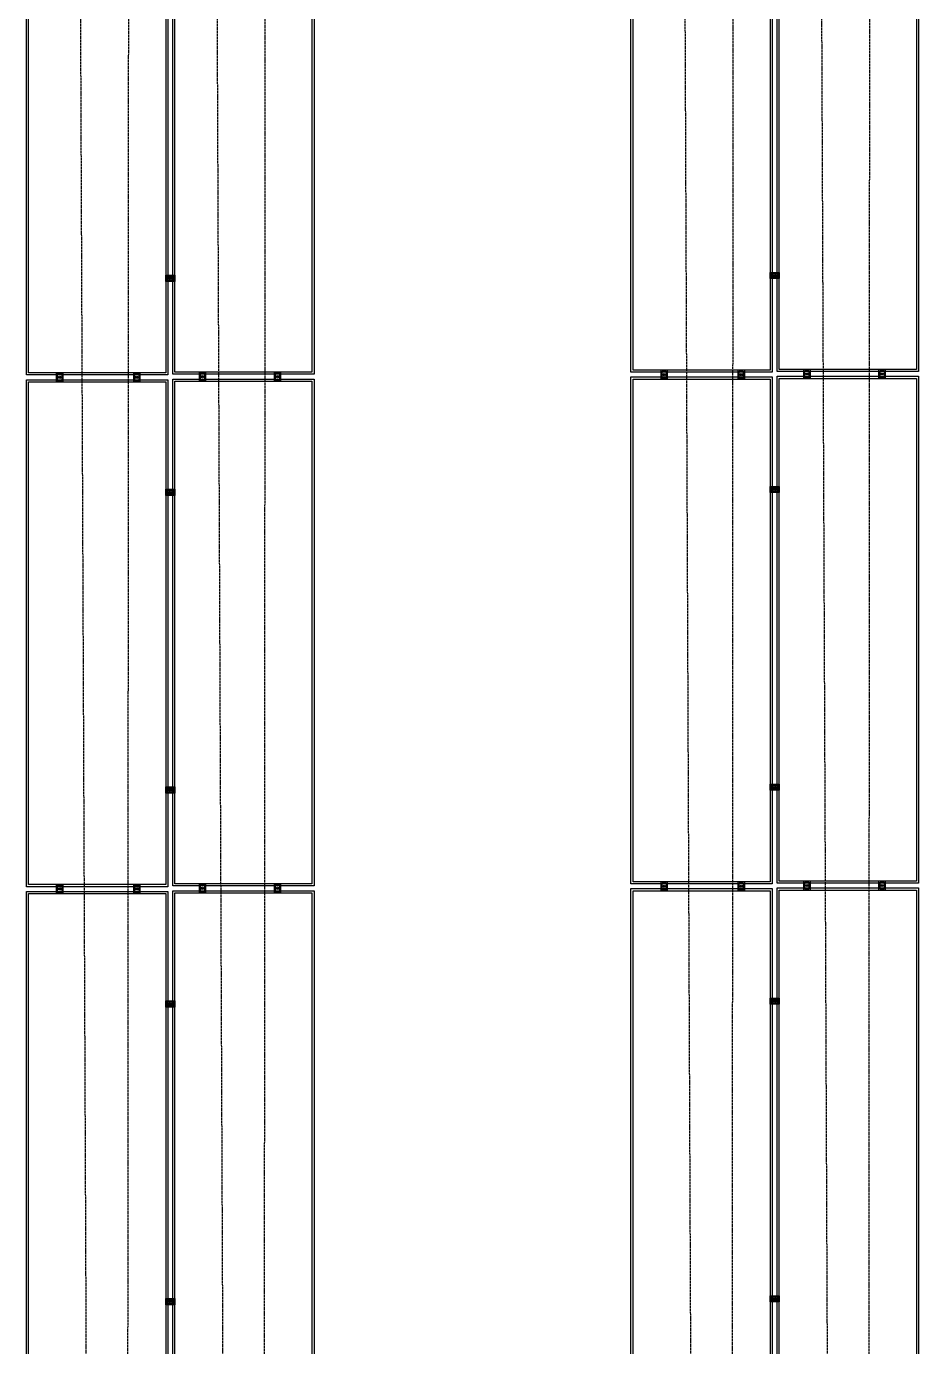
# Model space of a CAD drawing. Header units: millimetres. Extents: x 185509 to 291328, y 95263 to 331092.
# Drawn here: x 252841 to 257037, y 161810 to 168019 of the extents above; entities that cross this region are included whole.
import ezdxf

# ---------------------------------------------------------------- set-up
doc = ezdxf.new("R2010")
doc.units = ezdxf.units.MM
doc.linetypes.add('ACAD_ISO02W100', pattern=[15, 12, -3])
doc.layers.add('Cables string 1', color=20, linetype='ACAD_ISO02W100')
doc.layers.add('Cqbles string 2', color=72, linetype='ACAD_ISO02W100')

msp = doc.modelspace()

# ---------------------------------------------------------------- linework, layer by layer
for p, q in [((256357.317, 166847.385), (256364.107, 166847.385)), ((256360.712, 166843.99), (256360.712, 166850.78)), ((253514.242, 166834.106), (253521.032, 166834.106)), ((253517.637, 166830.712), (253517.637, 166837.501)), ((253000.951, 166368.408), (252994.161, 166368.408)), ((252997.556, 166365.013), (252997.556, 166371.803)), ((253363.645, 166368.408), (253356.855, 166368.408)), ((253360.25, 166365.013), (253360.25, 166371.803)), ((253672.388, 166371.687), (253665.599, 166371.687)), ((253668.994, 166368.292), (253668.994, 166375.082)), ((254025.602, 166371.687), (254018.812, 166371.687)), ((254022.207, 166368.292), (254022.207, 166375.082)), ((255844.026, 166381.687), (255837.236, 166381.687)), ((255840.631, 166378.292), (255840.631, 166385.082)), ((256206.72, 166381.687), (256199.93, 166381.687)), ((256203.325, 166378.292), (256203.325, 166385.082)), ((256515.463, 166384.965), (256508.673, 166384.965)), ((256512.068, 166381.57), (256512.068, 166388.36)), ((256868.677, 166384.965), (256861.887, 166384.965)), ((256865.282, 166381.57), (256865.282, 166388.36)), ((253514.242, 165827.861), (253521.032, 165827.861)), ((253517.637, 165824.466), (253517.637, 165831.256)), ((256357.317, 165841.139), (256364.107, 165841.139)), ((256360.712, 165837.744), (256360.712, 165844.534)), ((253514.242, 164427.496), (253521.032, 164427.496)), ((253517.637, 164424.102), (253517.637, 164430.891)), ((256357.317, 164440.775), (256364.107, 164440.775)), ((256360.712, 164437.38), (256360.712, 164444.17)), ((253000.951, 163961.846), (252994.161, 163961.846)), ((252997.556, 163958.451), (252997.556, 163965.241)), ((253363.645, 163961.846), (253356.855, 163961.846)), ((253360.25, 163958.451), (253360.25, 163965.241)), ((253672.388, 163965.125), (253665.599, 163965.125)), ((253668.994, 163961.73), (253668.994, 163968.52)), ((254025.602, 163965.125), (254018.812, 163965.125)), ((254022.207, 163961.73), (254022.207, 163968.52)), ((255844.026, 163975.125), (255837.236, 163975.125)), ((255840.631, 163971.73), (255840.631, 163978.52)), ((256206.72, 163975.125), (256199.93, 163975.125)), ((256203.325, 163971.73), (256203.325, 163978.52)), ((256515.463, 163978.403), (256508.673, 163978.403)), ((256512.068, 163975.008), (256512.068, 163981.798)), ((256868.677, 163978.403), (256861.887, 163978.403)), ((256865.282, 163975.008), (256865.282, 163981.798)), ((256357.317, 163434.577), (256364.107, 163434.577)), ((256360.712, 163431.182), (256360.712, 163437.972)), ((253514.242, 163421.299), (253521.032, 163421.299)), ((253517.637, 163417.904), (253517.637, 163424.694)), ((253514.242, 162020.934), (253521.032, 162020.934)), ((253517.637, 162017.54), (253517.637, 162024.329)), ((256357.317, 162034.213), (256364.107, 162034.213)), ((256360.712, 162030.818), (256360.712, 162037.608))]:
    msp.add_line(p, q)
for points in [[(255684.174, 166392.83), (255684.174, 168776.83), (256349.245, 168776.83), (256349.245, 166392.83)], [(256372.179, 166396.109), (256372.179, 168780.109), (257037.249, 168780.109), (257037.249, 166396.109)], [(252841.1, 166379.551), (252841.1, 168763.551), (253506.17, 168763.551), (253506.17, 166379.551)], [(252851.1, 166389.551), (252851.1, 168753.551), (253496.17, 168753.551), (253496.17, 166389.551)], [(253529.104, 166382.83), (253529.104, 168766.83), (254194.174, 168766.83), (254194.174, 166382.83)], [(253539.104, 166392.83), (253539.104, 168756.83), (254184.174, 168756.83), (254184.174, 166392.83)], [(255694.174, 166402.83), (255694.174, 168766.83), (256339.245, 168766.83), (256339.245, 166402.83)], [(256382.179, 166406.109), (256382.179, 168770.109), (257027.249, 168770.109), (257027.249, 166406.109)], [(253496.17, 166819.588), (253496.17, 166848.625), (253539.104, 166848.625), (253539.104, 166819.588)], [(256339.245, 166832.866), (256339.245, 166861.904), (256382.179, 166861.904), (256382.179, 166832.866)], [(256344.312, 166837.933), (256344.312, 166856.837), (256377.111, 166856.837), (256377.111, 166837.933)], [(253501.238, 166824.655), (253501.238, 166843.558), (253534.037, 166843.558), (253534.037, 166824.655)], [(252841.1, 163972.941), (252841.1, 166356.941), (253506.17, 166356.941), (253506.17, 163972.941)], [(253012.075, 166346.941), (252983.037, 166346.941), (252983.037, 166389.875), (253012.075, 166389.875)], [(253007.008, 166352.009), (252988.104, 166352.009), (252988.104, 166384.808), (253007.008, 166384.808)], [(253374.769, 166346.941), (253345.731, 166346.941), (253345.731, 166389.875), (253374.769, 166389.875)], [(253369.702, 166352.009), (253350.798, 166352.009), (253350.798, 166384.808), (253369.702, 166384.808)], [(253529.104, 163976.22), (253529.104, 166360.22), (254194.174, 166360.22), (254194.174, 163976.22)], [(253539.104, 163986.22), (253539.104, 166350.22), (254184.174, 166350.22), (254184.174, 163986.22)], [(253683.512, 166350.22), (253654.475, 166350.22), (253654.475, 166393.153), (253683.512, 166393.153)], [(253678.445, 166355.287), (253659.542, 166355.287), (253659.542, 166388.086), (253678.445, 166388.086)], [(254036.726, 166350.22), (254007.688, 166350.22), (254007.688, 166393.153), (254036.726, 166393.153)], [(254031.659, 166355.287), (254012.755, 166355.287), (254012.755, 166388.086), (254031.659, 166388.086)], [(255684.174, 163986.22), (255684.174, 166370.22), (256349.245, 166370.22), (256349.245, 163986.22)], [(255694.174, 163996.22), (255694.174, 166360.22), (256339.245, 166360.22), (256339.245, 163996.22)], [(255855.15, 166360.22), (255826.112, 166360.22), (255826.112, 166403.153), (255855.15, 166403.153)], [(255850.082, 166365.287), (255831.179, 166365.287), (255831.179, 166398.086), (255850.082, 166398.086)], [(256217.844, 166360.22), (256188.806, 166360.22), (256188.806, 166403.153), (256217.844, 166403.153)], [(256212.776, 166365.287), (256193.873, 166365.287), (256193.873, 166398.086), (256212.776, 166398.086)], [(256372.179, 163989.499), (256372.179, 166373.499), (257037.249, 166373.499), (257037.249, 163989.499)], [(256382.179, 163999.499), (256382.179, 166363.499), (257027.249, 166363.499), (257027.249, 163999.499)], [(256526.587, 166363.499), (256497.549, 166363.499), (256497.549, 166406.432), (256526.587, 166406.432)], [(256521.52, 166368.566), (256502.617, 166368.566), (256502.617, 166401.365), (256521.52, 166401.365)], [(256879.801, 166363.499), (256850.763, 166363.499), (256850.763, 166406.432), (256879.801, 166406.432)], [(256874.733, 166368.566), (256855.83, 166368.566), (256855.83, 166401.365), (256874.733, 166401.365)], [(252851.1, 163982.941), (252851.1, 166346.941), (253496.17, 166346.941), (253496.17, 163982.941)], [(256339.245, 165826.62), (256339.245, 165855.658), (256382.179, 165855.658), (256382.179, 165826.62)], [(253496.17, 165813.342), (253496.17, 165842.38), (253539.104, 165842.38), (253539.104, 165813.342)], [(253501.238, 165818.409), (253501.238, 165837.312), (253534.037, 165837.312), (253534.037, 165818.409)], [(256344.312, 165831.688), (256344.312, 165850.591), (256377.111, 165850.591), (256377.111, 165831.688)], [(253496.17, 164412.978), (253496.17, 164442.015), (253539.104, 164442.015), (253539.104, 164412.978)], [(253501.238, 164418.045), (253501.238, 164436.948), (253534.037, 164436.948), (253534.037, 164418.045)], [(256339.245, 164426.256), (256339.245, 164455.294), (256382.179, 164455.294), (256382.179, 164426.256)], [(256344.312, 164431.323), (256344.312, 164450.227), (256377.111, 164450.227), (256377.111, 164431.323)], [(255855.15, 163953.658), (255826.112, 163953.658), (255826.112, 163996.591), (255855.15, 163996.591)], [(255850.082, 163958.725), (255831.179, 163958.725), (255831.179, 163991.524), (255850.082, 163991.524)], [(256217.844, 163953.658), (256188.806, 163953.658), (256188.806, 163996.591), (256217.844, 163996.591)], [(256212.776, 163958.725), (256193.873, 163958.725), (256193.873, 163991.524), (256212.776, 163991.524)], [(256526.587, 163956.937), (256497.549, 163956.937), (256497.549, 163999.87), (256526.587, 163999.87)], [(256521.52, 163962.004), (256502.617, 163962.004), (256502.617, 163994.803), (256521.52, 163994.803)], [(256879.801, 163956.937), (256850.763, 163956.937), (256850.763, 163999.87), (256879.801, 163999.87)], [(256874.733, 163962.004), (256855.83, 163962.004), (256855.83, 163994.803), (256874.733, 163994.803)], [(252841.1, 161566.379), (252841.1, 163950.379), (253506.17, 163950.379), (253506.17, 161566.379)], [(252851.1, 161576.379), (252851.1, 163940.379), (253496.17, 163940.379), (253496.17, 161576.379)], [(253012.075, 163940.379), (252983.037, 163940.379), (252983.037, 163983.313), (253012.075, 163983.313)], [(253007.008, 163945.447), (252988.104, 163945.447), (252988.104, 163978.246), (253007.008, 163978.246)], [(253374.769, 163940.379), (253345.731, 163940.379), (253345.731, 163983.313), (253374.769, 163983.313)], [(253369.702, 163945.447), (253350.798, 163945.447), (253350.798, 163978.246), (253369.702, 163978.246)], [(253529.104, 161569.658), (253529.104, 163953.658), (254194.174, 163953.658), (254194.174, 161569.658)], [(253539.104, 161579.658), (253539.104, 163943.658), (254184.174, 163943.658), (254184.174, 161579.658)], [(253683.512, 163943.658), (253654.475, 163943.658), (253654.475, 163986.591), (253683.512, 163986.591)], [(253678.445, 163948.725), (253659.542, 163948.725), (253659.542, 163981.524), (253678.445, 163981.524)], [(254036.726, 163943.658), (254007.688, 163943.658), (254007.688, 163986.591), (254036.726, 163986.591)], [(254031.659, 163948.725), (254012.755, 163948.725), (254012.755, 163981.524), (254031.659, 163981.524)], [(255684.174, 161579.658), (255684.174, 163963.658), (256349.245, 163963.658), (256349.245, 161579.658)], [(255694.174, 161589.658), (255694.174, 163953.658), (256339.245, 163953.658), (256339.245, 161589.658)], [(256372.179, 161582.937), (256372.179, 163966.937), (257037.249, 163966.937), (257037.249, 161582.937)], [(256382.179, 161592.937), (256382.179, 163956.937), (257027.249, 163956.937), (257027.249, 161592.937)], [(253496.17, 163406.78), (253496.17, 163435.818), (253539.104, 163435.818), (253539.104, 163406.78)], [(256339.245, 163420.058), (256339.245, 163449.096), (256382.179, 163449.096), (256382.179, 163420.058)], [(256344.312, 163425.126), (256344.312, 163444.029), (256377.111, 163444.029), (256377.111, 163425.126)], [(253501.238, 163411.847), (253501.238, 163430.75), (253534.037, 163430.75), (253534.037, 163411.847)], [(253496.17, 162006.416), (253496.17, 162035.453), (253539.104, 162035.453), (253539.104, 162006.416)], [(253501.238, 162011.483), (253501.238, 162030.386), (253534.037, 162030.386), (253534.037, 162011.483)], [(256339.245, 162019.694), (256339.245, 162048.732), (256382.179, 162048.732), (256382.179, 162019.694)], [(256344.312, 162024.761), (256344.312, 162043.665), (256377.111, 162043.665), (256377.111, 162024.761)]]:
    msp.add_lwpolyline(points, close=True)
for centre, radius in [((256360.712, 166847.385), 5.395), ((256360.712, 166847.385), 3.395), ((253517.637, 166834.106), 5.395), ((253517.637, 166834.106), 3.395), ((252997.556, 166368.408), 5.395), ((252997.556, 166368.408), 3.395), ((253360.25, 166368.408), 5.395), ((253360.25, 166368.408), 3.395), ((253668.994, 166371.687), 5.395), ((253668.994, 166371.687), 3.395), ((254022.207, 166371.687), 5.395), ((254022.207, 166371.687), 3.395), ((255840.631, 166381.687), 5.395), ((255840.631, 166381.687), 3.395), ((256203.325, 166381.687), 5.395), ((256203.325, 166381.687), 3.395), ((256512.068, 166384.965), 5.395), ((256512.068, 166384.965), 3.395), ((256865.282, 166384.965), 5.395), ((256865.282, 166384.965), 3.395), ((253517.637, 165827.861), 5.395), ((253517.637, 165827.861), 3.395), ((256360.712, 165841.139), 5.395), ((256360.712, 165841.139), 3.395), ((253517.637, 164427.496), 5.395), ((253517.637, 164427.496), 3.395), ((256360.712, 164440.775), 5.395), ((256360.712, 164440.775), 3.395), ((252997.556, 163961.846), 5.395), ((252997.556, 163961.846), 3.395), ((253360.25, 163961.846), 5.395), ((253360.25, 163961.846), 3.395), ((253668.994, 163965.125), 5.395), ((253668.994, 163965.125), 3.395), ((254022.207, 163965.125), 5.395), ((254022.207, 163965.125), 3.395), ((255840.631, 163975.125), 5.395), ((255840.631, 163975.125), 3.395), ((256203.325, 163975.125), 5.395), ((256203.325, 163975.125), 3.395), ((256512.068, 163978.403), 5.395), ((256512.068, 163978.403), 3.395), ((256865.282, 163978.403), 5.395), ((256865.282, 163978.403), 3.395), ((256360.712, 163434.577), 5.395), ((256360.712, 163434.577), 3.395), ((253517.637, 163421.299), 5.395), ((253517.637, 163421.299), 3.395), ((253517.637, 162020.934), 5.395), ((253517.637, 162020.934), 3.395), ((256360.712, 162034.213), 5.395), ((256360.712, 162034.213), 3.395)]:
    msp.add_circle(centre, radius)
at = {"layer": 'Cables string 1'}
for p, q in [((256559.814, 173128.875), (256657.225, 149717.53)), ((253074.395, 173057.744), (253171.806, 149646.4)), ((253716.739, 173115.596), (253814.15, 149704.252)), ((255917.47, 173071.023), (256014.881, 149659.678))]:
    msp.add_line(p, q, dxfattribs=at)
at = {"layer": 'Cqbles string 2'}
for p, q in [((253965.588, 173214.658), (253953.287, 149700.286)), ((256808.663, 173227.936), (256796.362, 149713.564)), ((253323.244, 173156.806), (253310.943, 149642.434)), ((256166.318, 173170.084), (256154.017, 149655.712))]:
    msp.add_line(p, q, dxfattribs=at)

doc.saveas('drawing.dxf')
